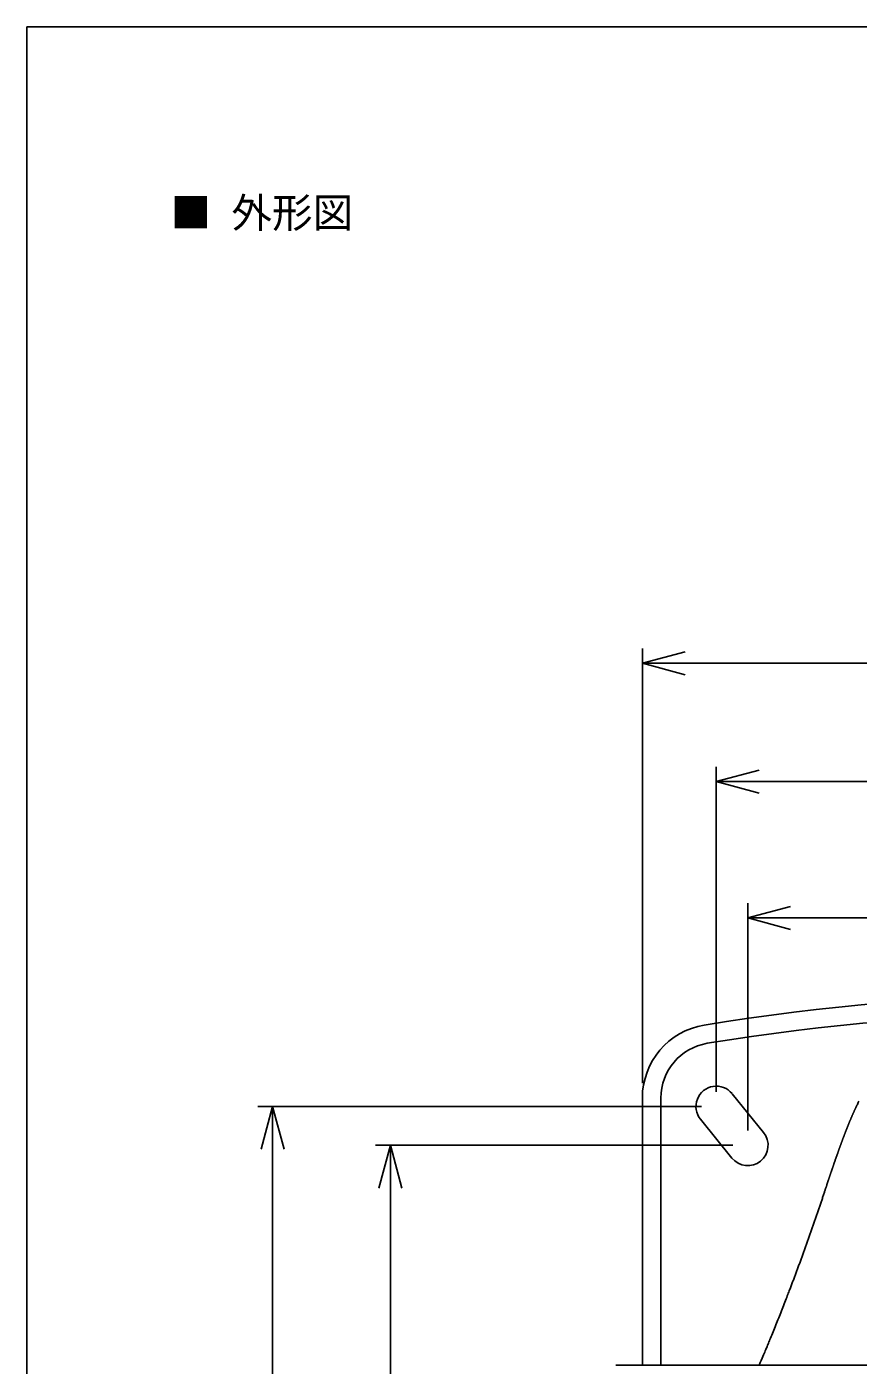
# Model space of a CAD drawing. Units: millimetres on the paper, scale 1:2. Extents: x -142 to 142, y -95 to 95.
# Drawn here: x -141.8 to -85.6, y 4.3 to 94.8 of the extents above; entities that cross this region are included whole.
import ezdxf
from ezdxf.enums import TextEntityAlignment as Align

# ---------------------------------------------------------------- set-up
doc = ezdxf.new("R2010")
doc.units = ezdxf.units.MM
for name, color, linetype in [('0-0_0', 7, 'Continuous'), ('0-3_枠', 7, 'Continuous'), ('0-5_レイヤー_1_0', 7, 'Continuous')]:
    doc.layers.add(name, color=color, linetype=linetype)
doc.styles.add('ＭＳ ゴシック', font='')
doc.styles.get('ＭＳ ゴシック').set_extended_font_data('MS Gothic')

msp = doc.modelspace()

# ---------------------------------------------------------------- linework, layer by layer
at = {"layer": '0-0_0'}
for p, q in [((-100.187, 23.396), (-100.187, 52.802)), ((-100.187, 51.802), (-97.289, 52.578)), ((-100.187, 51.802), (-43.187, 51.802)), ((-100.187, 51.802), (-97.289, 51.025)), ((-95.187, 22.826), (-95.187, 44.793)), ((-95.187, 43.793), (-92.289, 44.569)), ((-95.187, 43.793), (-48.187, 43.793)), ((-95.187, 43.793), (-92.289, 43.016)), ((-93.062, 20.201), (-93.062, 35.575)), ((-93.062, 34.575), (-90.164, 35.351)), ((-93.062, 34.575), (-50.312, 34.575)), ((-93.062, 34.575), (-90.164, 33.799)), ((-94.118, 22.691), (-91.993, 20.066)), ((-96.187, 21.826), (-126.187, 21.826)), ((-125.187, 21.826), (-125.964, 18.929)), ((-125.187, -26.174), (-125.187, 21.826)), ((-125.187, 21.826), (-124.411, 18.929)), ((-100.187, 22.396), (-100.187, 4.326)), ((-98.937, 4.326), (-98.937, 22.396)), ((-94.13, 18.336), (-96.255, 20.961)), ((-94.062, 19.201), (-118.219, 19.201)), ((-117.219, 19.201), (-117.996, 16.304)), ((-117.219, 19.201), (-117.219, -23.549)), ((-117.219, 19.201), (-116.443, 16.304)), ((-41.405, 4.326), (-101.97, 4.326))]:
    msp.add_line(p, q, dxfattribs=at)
for points in [[(-85.594, 22.085), (-85.625, 22.023), (-85.653, 21.968), (-85.677, 21.919), (-85.698, 21.875), (-85.717, 21.836), (-85.734, 21.801), (-85.749, 21.769), (-85.763, 21.739), (-85.776, 21.712), (-85.788, 21.686), (-85.8, 21.661), (-85.811, 21.637), (-85.821, 21.614), (-85.831, 21.592), (-85.841, 21.571), (-85.851, 21.55), (-85.86, 21.529), (-85.869, 21.509), (-85.879, 21.488), (-85.888, 21.468), (-85.897, 21.448), (-85.906, 21.428), (-85.915, 21.408), (-85.924, 21.388), (-85.933, 21.368), (-85.942, 21.348), (-85.951, 21.329), (-85.96, 21.309), (-85.968, 21.289), (-85.977, 21.269), (-85.986, 21.249), (-85.995, 21.229), (-86.003, 21.209), (-86.012, 21.189), (-86.02, 21.169), (-86.029, 21.149), (-86.037, 21.13), (-86.046, 21.11), (-86.054, 21.09)], [(-85.545, 22.183), (-85.594, 22.085)], [(-86.054, 21.09), (-86.062, 21.071), (-86.071, 21.051), (-86.079, 21.032), (-86.087, 21.013), (-86.095, 20.994), (-86.103, 20.974), (-86.111, 20.955), (-86.119, 20.936), (-86.127, 20.917), (-86.135, 20.898), (-86.143, 20.879), (-86.151, 20.86), (-86.159, 20.841), (-86.167, 20.822), (-86.175, 20.803), (-86.183, 20.784), (-86.191, 20.765), (-86.199, 20.746), (-86.206, 20.727), (-86.214, 20.708), (-86.222, 20.689), (-86.23, 20.67), (-86.237, 20.651), (-86.245, 20.632), (-86.253, 20.613), (-86.261, 20.593), (-86.268, 20.574), (-86.276, 20.555), (-86.284, 20.536), (-86.291, 20.517), (-86.299, 20.498), (-86.306, 20.479), (-86.314, 20.46), (-86.322, 20.441), (-86.329, 20.422), (-86.337, 20.404), (-86.344, 20.385), (-86.351, 20.366), (-86.359, 20.347)], [(-86.359, 20.347), (-86.366, 20.329), (-86.374, 20.31), (-86.381, 20.291), (-86.388, 20.273), (-86.396, 20.254), (-86.403, 20.235), (-86.41, 20.216), (-86.418, 20.198), (-86.425, 20.179), (-86.432, 20.16), (-86.44, 20.141), (-86.447, 20.122), (-86.454, 20.103), (-86.462, 20.084), (-86.469, 20.065), (-86.476, 20.046), (-86.483, 20.027), (-86.491, 20.008), (-86.498, 19.989), (-86.505, 19.97), (-86.512, 19.952), (-86.519, 19.933), (-86.527, 19.914), (-86.534, 19.895), (-86.541, 19.876), (-86.548, 19.858), (-86.555, 19.839), (-86.562, 19.82), (-86.569, 19.802), (-86.576, 19.783), (-86.584, 19.764), (-86.591, 19.746), (-86.598, 19.727), (-86.605, 19.708), (-86.612, 19.689), (-86.619, 19.671), (-86.626, 19.652), (-86.633, 19.633), (-86.64, 19.614)], [(-86.64, 19.614), (-86.647, 19.595), (-86.654, 19.576), (-86.661, 19.557), (-86.668, 19.538), (-86.675, 19.519), (-86.682, 19.501), (-86.689, 19.482), (-86.696, 19.463), (-86.703, 19.444), (-86.71, 19.425), (-86.717, 19.406), (-86.724, 19.387), (-86.73, 19.368), (-86.737, 19.35), (-86.744, 19.331), (-86.751, 19.312), (-86.758, 19.293), (-86.765, 19.274), (-86.772, 19.256), (-86.779, 19.237), (-86.786, 19.218), (-86.792, 19.199), (-86.799, 19.18), (-86.806, 19.161), (-86.813, 19.143), (-86.82, 19.124), (-86.827, 19.105), (-86.834, 19.086), (-86.84, 19.066), (-86.848, 19.047), (-86.855, 19.026), (-86.863, 19.005), (-86.871, 18.982), (-86.879, 18.958), (-86.888, 18.933), (-86.898, 18.905), (-86.909, 18.876), (-86.92, 18.845), (-86.932, 18.812)], [(-86.932, 18.812), (-86.944, 18.778), (-86.957, 18.742), (-86.97, 18.706), (-86.983, 18.669), (-86.996, 18.631), (-87.009, 18.594), (-87.023, 18.556), (-87.036, 18.518), (-87.05, 18.48), (-87.063, 18.442), (-87.076, 18.404), (-87.09, 18.366), (-87.103, 18.328), (-87.116, 18.289), (-87.13, 18.251), (-87.143, 18.212), (-87.156, 18.174), (-87.169, 18.136), (-87.183, 18.097), (-87.196, 18.059), (-87.209, 18.022), (-87.221, 17.985), (-87.234, 17.948), (-87.246, 17.912), (-87.258, 17.877), (-87.27, 17.842), (-87.282, 17.808), (-87.294, 17.775), (-87.305, 17.741), (-87.316, 17.708), (-87.328, 17.676), (-87.339, 17.643), (-87.35, 17.611), (-87.361, 17.578), (-87.372, 17.545), (-87.383, 17.513), (-87.394, 17.48), (-87.405, 17.447), (-87.416, 17.415)], [(-87.416, 17.415), (-87.428, 17.382), (-87.439, 17.349), (-87.45, 17.316), (-87.461, 17.283), (-87.472, 17.25), (-87.483, 17.217), (-87.494, 17.184), (-87.505, 17.15), (-87.517, 17.117), (-87.528, 17.084), (-87.539, 17.051), (-87.55, 17.018), (-87.561, 16.985), (-87.572, 16.952), (-87.583, 16.919), (-87.594, 16.886), (-87.605, 16.853), (-87.616, 16.82), (-87.627, 16.787), (-87.638, 16.754), (-87.649, 16.72), (-87.661, 16.687), (-87.672, 16.654), (-87.683, 16.621), (-87.694, 16.588), (-87.705, 16.554), (-87.716, 16.521), (-87.727, 16.488), (-87.738, 16.454), (-87.749, 16.421), (-87.76, 16.387), (-87.771, 16.353), (-87.783, 16.319), (-87.795, 16.283), (-87.807, 16.245), (-87.82, 16.206), (-87.834, 16.164), (-87.848, 16.12), (-87.864, 16.072)], [(-87.864, 16.072), (-87.881, 16.022), (-87.898, 15.968), (-87.917, 15.912), (-87.936, 15.853), (-87.956, 15.793), (-87.977, 15.731), (-87.998, 15.667), (-88.019, 15.603), (-88.04, 15.539), (-88.062, 15.475), (-88.083, 15.411), (-88.105, 15.346), (-88.126, 15.282), (-88.148, 15.218), (-88.17, 15.153), (-88.191, 15.089), (-88.213, 15.025), (-88.235, 14.96), (-88.257, 14.896), (-88.279, 14.832), (-88.301, 14.768), (-88.323, 14.703), (-88.345, 14.639), (-88.367, 14.575), (-88.389, 14.51), (-88.411, 14.446), (-88.433, 14.382), (-88.455, 14.318), (-88.477, 14.253), (-88.499, 14.189), (-88.521, 14.125), (-88.543, 14.061), (-88.565, 13.996), (-88.587, 13.932), (-88.61, 13.868), (-88.632, 13.803), (-88.654, 13.739), (-88.677, 13.675), (-88.699, 13.611)], [(-88.699, 13.611), (-88.721, 13.546), (-88.744, 13.482), (-88.766, 13.418), (-88.789, 13.354), (-88.812, 13.29), (-88.834, 13.225), (-88.857, 13.161), (-88.88, 13.097), (-88.902, 13.033), (-88.925, 12.969), (-88.948, 12.904), (-88.971, 12.84), (-88.994, 12.776), (-89.017, 12.712), (-89.04, 12.648), (-89.062, 12.583), (-89.085, 12.519), (-89.108, 12.455), (-89.131, 12.391), (-89.154, 12.327), (-89.177, 12.262), (-89.2, 12.198), (-89.223, 12.134), (-89.246, 12.07), (-89.269, 12.006), (-89.293, 11.942), (-89.316, 11.877), (-89.339, 11.813), (-89.362, 11.749), (-89.386, 11.685), (-89.409, 11.621), (-89.433, 11.557), (-89.456, 11.493), (-89.48, 11.429), (-89.503, 11.365), (-89.527, 11.3), (-89.551, 11.236), (-89.574, 11.172), (-89.598, 11.108)], [(-89.598, 11.108), (-89.622, 11.044), (-89.646, 10.98), (-89.669, 10.916), (-89.693, 10.852), (-89.717, 10.788), (-89.741, 10.724), (-89.764, 10.66), (-89.788, 10.596), (-89.812, 10.532), (-89.836, 10.468), (-89.86, 10.404), (-89.884, 10.34), (-89.907, 10.276), (-89.932, 10.212), (-89.956, 10.148), (-89.98, 10.084), (-90.004, 10.02), (-90.028, 9.956), (-90.052, 9.892), (-90.077, 9.828), (-90.101, 9.764), (-90.125, 9.7), (-90.15, 9.635), (-90.175, 9.569), (-90.201, 9.501), (-90.229, 9.43), (-90.257, 9.356), (-90.287, 9.277), (-90.319, 9.194), (-90.353, 9.106), (-90.39, 9.011), (-90.428, 8.911), (-90.468, 8.807), (-90.51, 8.698), (-90.553, 8.586), (-90.598, 8.471), (-90.643, 8.354), (-90.689, 8.236), (-90.736, 8.117)], [(-90.736, 8.117), (-90.782, 7.998), (-90.829, 7.879), (-90.876, 7.761), (-90.923, 7.642), (-90.97, 7.523), (-91.018, 7.404), (-91.065, 7.285), (-91.113, 7.167), (-91.161, 7.048), (-91.209, 6.929), (-91.257, 6.812), (-91.304, 6.695), (-91.351, 6.581), (-91.396, 6.469), (-91.44, 6.362), (-91.483, 6.258), (-91.523, 6.159), (-91.562, 6.066), (-91.597, 5.979), (-91.631, 5.898), (-91.663, 5.82), (-91.693, 5.746), (-91.723, 5.673), (-91.753, 5.602), (-91.782, 5.53), (-91.812, 5.458), (-91.843, 5.382), (-91.876, 5.304), (-91.911, 5.22), (-91.949, 5.129), (-91.991, 5.029), (-92.038, 4.917), (-92.09, 4.794), (-92.149, 4.655), (-92.214, 4.5), (-92.288, 4.326)]]:
    msp.add_lwpolyline(points, dxfattribs=at)
for centre, radius, start, end in [((-71.687, -119.731), 149.057, 80.61137, 99.38863), ((-71.687, -119.731), 147.807, 80.61137, 99.38863), ((-95.187, 22.396), 5, 99.38863, 180), ((-95.187, 22.396), 3.75, 99.38863, 180), ((-95.187, 21.826), 1.375, 38.991, 218.991), ((-93.062, 19.201), 1.375, 218.991, 38.991)]:
    msp.add_arc(centre, radius, start, end, dxfattribs=at)
at = {"layer": '0-3_枠'}
msp.add_lwpolyline([(-141.803, 94.842), (141.803, 94.842), (141.803, -94.842), (-141.803, -94.842)], close=True, dxfattribs=at)

# ---------------------------------------------------------------- texts
at = {"layer": '0-5_レイヤー_1_0', "style": 'ＭＳ ゴシック'}
msp.add_text('■ 外形図', height=2.012, dxfattribs=at).set_placement((-132.08, 80.652), align=Align.BOTTOM_LEFT)

doc.saveas('drawing.dxf')
